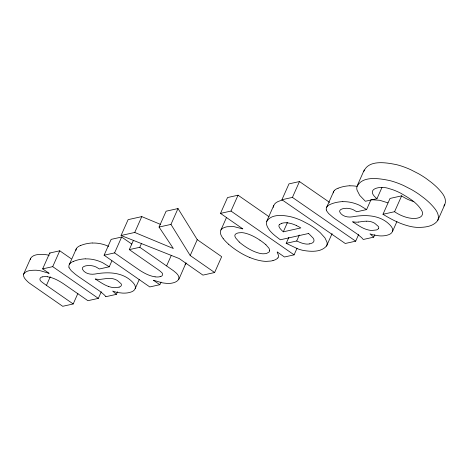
<?xml version="1.0" encoding="UTF-8"?>
<svg xmlns="http://www.w3.org/2000/svg" width="469" height="469" viewBox="0 0 469 469"><rect width="100%" height="100%" fill="white"/><g stroke="black" fill="none" stroke-linecap="round" stroke-linejoin="round"><path stroke-width="0.7" d="M363.891 171.32C368.74 159.308 386.843 162.696 396.751 164.713A40.434 19.604 24 0 1 402.771 166.524L404.788 167.251A45.346 21.984 24 0 1 410.785 169.743L418.618 173.759A53.331 25.854 24 0 1 426.122 178.484L431.322 182.377A60.149 29.16 24 0 1 437.19 187.553C441.393 191.944 447.543 198.047 444.764 204.683L437.706 220.536C433.08 226.873 424.152 227.518 416.871 227.365A28.603 13.871 24 0 1 410.621 226.492C400.708 224.293 391.58 219.539 382.98 214.28L390.032 198.434L401.64 195.854A17.793 8.63 24 0 0 404.202 197.508L406.318 198.657A20.935 10.148 24 0 0 408.563 199.706A20.132 9.761 24 0 0 413.113 201.359A18.801 9.116 24 0 0 413.875 201.576M49.192 255.306L47.902 255.019A23.315 11.303 24 0 0 42.99 254.374C38.804 254.403 33.111 254.286 30.655 258.29L23.597 274.136C22.899 277.525 26.135 280.081 28.263 282.203A14.439 7 24 0 0 29.658 283.305L62.699 306.298L73.199 303.965L77.901 293.395M30.655 258.29L30.526 259.726M153.551 280.269L161.606 282.672A23.356 11.32 24 0 0 165.311 283.217C173.917 284.619 185.548 279.694 174.228 271.381A15.002 7.275 24 0 0 173.43 270.713L139.791 247.286L129.297 249.619L133.413 240.374M178.836 279.389L186.046 262.851M288.84 237.384L286.19 243.329L297.833 248.863A24.476 11.866 24 0 0 302.88 250.352C310.654 251.701 321.435 252.586 326.758 245.639A19.974 9.685 24 0 0 326.963 242.139L324.941 237.894L320.491 232.935A41.682 20.208 24 0 0 317.173 230.068A39.912 19.346 24 0 0 309.311 224.622L302.112 220.817A35.204 17.066 24 0 0 297.692 218.947L296.209 218.396A29.67 14.381 24 0 0 290.299 216.655C282.678 215.054 270.613 213.717 266.48 222.007A20.337 9.861 24 0 0 266.486 224.452C268.491 231.34 274.922 235.62 280.339 239.77L308.502 233.509M282.221 200.21C278.838 201.025 274.541 202.368 273.538 206.155A20.337 9.861 24 0 0 273.415 207.339M437.706 220.536C440.485 213.893 434.335 207.79 430.137 203.405A60.149 29.16 24 0 0 424.263 198.223L419.063 194.336A53.331 25.854 24 0 0 411.559 189.605L403.727 185.589A45.346 21.984 24 0 0 397.73 183.103L395.713 182.377A40.434 19.604 24 0 0 389.698 180.565C379.784 178.542 361.681 175.16 356.833 187.172A24.2 11.731 24 0 0 357.05 190.162L359.694 195.339L365.363 201.271L376.97 198.692L381.971 187.465M139.293 279.424L135.178 288.67C134.028 291.407 130.798 292.263 128.154 292.779A27.665 13.413 24 0 1 122.485 293.096L118.217 292.609A18.866 9.146 24 0 1 114.905 291.806L112.654 291.061L116.371 294.362L117.549 291.724M396.921 221.556L392.512 231.457C391.369 234.201 388.133 235.051 385.489 235.573A27.665 13.413 24 0 1 379.82 235.889L375.552 235.403A18.866 9.146 24 0 1 372.245 234.6L369.988 233.855L373.705 237.156L374.883 234.518M378.606 228.333L378.759 227.453A4.96 2.404 24 0 0 378.366 226.463L374.743 223.32A6.502 3.154 24 0 0 373.623 222.716A7.774 3.77 24 0 0 370.094 221.509A12.575 6.097 24 0 0 366.647 221.204M49.087 273.28L42.656 268.878L49.708 253.031L59.762 250.798L71.171 258.73M42.656 268.878L52.71 266.644L59.762 250.798M73.199 303.965L46.437 285.369L50.259 276.786M69.342 264.446L76.394 248.599M161.014 282.057L159.841 284.701L149.787 286.934L104.089 255.224L111.141 239.372L121.641 237.038L131.789 244.068M121.061 235.497L134.738 232.454L173.325 248.5L159.055 227.049L166.114 211.197L178.015 208.553L197.256 239.671L221.673 256.672L214.62 272.524L202.936 275.121L179.176 258.536L121.061 235.497L128.119 219.644L141.79 216.608L160.421 224.352M104.089 255.224L114.583 252.891L121.641 237.038M135.178 288.67A14.375 6.971 24 0 0 135.394 287.526L135.248 286.319A12.323 5.974 24 0 0 134.515 284.619A14.908 7.228 24 0 0 132.422 281.998C122.644 271.944 107.788 271.698 94.885 274.054C90.306 274.775 84.608 273.615 82.392 269.118A7.264 3.523 24 0 1 82.556 267.688L82.667 267.518A10.67 5.171 24 0 1 84.121 266.427A20.7 10.037 24 0 1 86.114 265.776L89.116 265.489A13.501 6.548 24 0 1 92.493 265.859L93.384 266.064A8.295 4.022 24 0 1 96.01 266.99L99.422 268.977L109.254 266.791L111.903 260.846M47.428 276.774A15.594 7.563 24 0 1 52.903 278.176A20.079 9.732 24 0 1 58.396 280.691A31.405 15.225 24 0 1 63.561 283.833L87.908 300.693L98.332 298.372L101.275 291.771M134.738 232.454L141.79 216.608M139.791 247.286L141.556 243.323M159.055 227.049L170.962 224.405L178.015 208.553M166.63 265.859L171.332 255.294M214.62 272.524L190.197 255.517L197.256 239.671M242.79 228.843L220.489 213.389L227.547 197.543L238.047 195.21L269.03 216.719M220.969 229.933L226.55 217.387M220.489 213.389L230.988 211.056L238.047 195.21M266.638 221.45L273.697 205.598M358.609 234.564L355.672 241.166L345.248 243.481L281.922 199.735L288.98 183.883L299.474 181.55L329.596 202.391M281.922 199.735L292.422 197.402L299.474 181.55M279.401 224.569A7.95 3.852 24 0 0 279.055 226.679A11.139 5.399 24 0 0 280.691 229.206A24.834 12.042 24 0 0 283.305 231.821L287.421 222.576M286.19 243.329L296.689 240.996L299.333 235.051M277.314 252.023L284.478 256.994L294.092 254.855L297.029 248.253M326.676 207.239L333.735 191.387M326.506 246.143L332.093 233.591M357.179 185.824L364.237 169.971M392.512 231.457A14.375 6.971 24 0 0 392.729 230.32L392.588 229.112A12.323 5.974 24 0 0 391.85 227.412A14.908 7.228 24 0 0 389.762 224.786C379.978 214.738 365.122 214.485 352.219 216.848C347.646 217.569 341.942 216.402 339.726 211.912A7.264 3.523 24 0 1 339.89 210.481L340.007 210.311A10.67 5.171 24 0 1 341.455 209.221A20.7 10.037 24 0 1 343.449 208.564L346.45 208.277A13.501 6.548 24 0 1 349.833 208.652L350.718 208.852A8.295 4.022 24 0 1 353.345 209.784L356.762 211.765L366.594 209.584L371.002 199.677L379.743 200.286L387.869 202.837M382.98 214.28L394.581 211.701L401.64 195.854M23.597 274.136C26.059 270.138 31.745 270.255 35.931 270.22A23.315 11.303 24 0 1 40.844 270.871L48.94 273.316M185.894 263.543L185.097 264.768M443.856 206.014L444.764 204.683M277.871 257.897L278.082 257.633A11.971 5.804 24 0 0 278.639 255.781L277.167 252.058M279.377 224.557L281.834 223.256M119.103 287.157L114.342 287.696A10.447 5.065 24 0 1 113.428 287.608A13.748 6.666 24 0 1 108.65 286.495M273.011 260.571L272.536 260.694A33.1 16.046 24 0 1 270.812 261.045L266.286 261.374A23.356 11.32 24 0 1 261.432 260.905A29.787 14.439 24 0 1 249.854 257.528M309.704 243.851C311.486 243.464 314.166 242.614 314.007 240.339A10.171 4.93 24 0 0 313.222 238.193L309.27 234.107A5.37 2.603 24 0 0 308.502 233.509M283.305 231.821L300.828 227.928A29.764 14.428 24 0 0 296.32 225.525M105.877 296.695L116.371 294.362M373.705 237.156L363.211 239.489A12.387 6.003 24 0 0 361.417 237.461L358.691 235.192M358.293 222.077L363.282 221.415A33.094 16.046 24 0 1 366.635 221.192M242.643 228.878L233.826 226.586L227.242 226.732A32.83 15.917 24 0 0 225.847 227.025L222.898 228.127L221.292 229.452A18.004 8.729 24 0 0 220.483 233.468A22.436 10.875 24 0 0 223.203 238.551M296.689 240.996L299.808 242.326A12.898 6.255 24 0 0 306.468 244.068A11.473 5.564 24 0 0 309.687 243.833M153.404 280.298L159.841 284.701M49.708 253.031L50.113 253.307M292.422 197.402L355.672 241.166M114.583 252.891L138.935 269.751A31.405 15.225 24 0 0 144.094 272.894A20.079 9.732 24 0 0 149.593 275.403A15.594 7.563 24 0 0 155.069 276.81M230.988 211.056L294.092 254.855M129.297 249.619L156.054 268.209A11.426 5.54 24 0 1 157.279 269.03L160.046 271.07A16.943 8.213 24 0 1 160.298 271.275L161.869 272.694A4.573 2.216 24 0 1 162.52 273.767L162.503 274.957A9.028 4.379 24 0 1 160.181 276.71M52.71 266.644L98.332 298.372M46.437 285.369L43.283 283.088A20.818 10.095 24 0 1 41.161 281.441L40.621 280.884A4.573 2.216 24 0 1 39.976 279.817L39.994 278.621A9.028 4.379 24 0 1 42.316 276.868M366.594 209.584L359.958 205.492A16.145 7.826 24 0 0 358.427 204.795A20.912 10.142 24 0 0 350.454 202.303A26.053 12.634 24 0 0 342.921 201.699M109.254 266.791L102.623 262.699A16.145 7.826 24 0 0 101.093 262.001A20.912 10.142 24 0 0 93.12 259.515A26.053 12.634 24 0 0 85.587 258.911M239.243 242.022L235.684 237.971A13.114 6.355 24 0 1 234.957 236.335L234.893 236.024A7.592 3.682 24 0 1 234.987 234.922L235.673 234.013L237.378 233.163A18.461 8.946 24 0 1 238.709 232.835L241.588 232.636A11.573 5.61 24 0 1 245.17 233.169A19.768 9.585 24 0 1 252.691 235.96A28.943 14.035 24 0 1 259.937 240.181M265.9 244.765L268.801 248.042A11.344 5.499 24 0 1 269.634 250.294M376.97 198.692C364.12 188.397 381.18 185.466 389.112 188.644A25.566 12.393 24 0 1 394.4 190.338L397.038 191.434A34.536 16.743 24 0 1 400.948 193.322C408.786 197.883 417.422 202.801 421.948 210.991A18.461 8.952 24 0 1 422.446 212.516A14.949 7.246 24 0 1 422.469 214.362C421.725 217.37 418.16 218.12 415.505 218.419A17.447 8.46 24 0 1 412.052 218.39L409.83 218.091A18.801 9.116 24 0 1 406.054 217.211A20.132 9.761 24 0 1 401.505 215.552A20.935 10.148 24 0 1 399.26 214.509L397.143 213.36A17.793 8.63 24 0 1 394.581 211.701M170.962 224.405L190.197 255.517M269.628 250.294L269.646 250.587A9.409 4.561 24 0 1 269.259 251.876L266.673 253.407A17.019 8.249 24 0 1 265.472 253.659L263.05 253.799A11.52 5.581 24 0 1 259.568 253.301A19.041 9.233 24 0 1 252.193 250.598A28.298 13.718 24 0 1 245.053 246.477A36.629 17.758 24 0 1 239.219 242.027M358.298 222.083A16.175 7.844 24 0 1 352.588 221.767L356.973 224.587A38.962 18.889 24 0 0 361.441 227.248A14.305 6.935 24 0 0 365.984 229.277A13.748 6.666 24 0 0 370.762 230.39A10.447 5.065 24 0 0 371.677 230.484L376.437 229.951A11.016 5.341 24 0 0 378.63 228.344M326.33 209.989A9.151 4.438 24 0 0 326.588 210.786L328.57 213.506L332.732 217.1A57.142 27.7 24 0 0 337.199 220.324L355.766 233.046A20.009 9.702 24 0 1 358.674 235.198M326.307 209.983A15.325 7.434 24 0 1 327.233 206.477M327.198 206.454A27.577 13.367 24 0 1 330.991 204.068A54.41 26.381 24 0 1 342.821 201.588M333.289 192.911A15.325 7.434 24 0 1 334.291 190.625M334.256 190.607A27.577 13.367 24 0 1 338.049 188.221M338.102 188.257A54.41 26.381 24 0 1 349.874 185.736M349.98 185.853A26.053 12.634 24 0 1 357.02 186.363M281.881 223.291A16.966 8.225 24 0 1 286.922 222.787M286.94 222.81A15.149 7.346 24 0 1 296.332 225.513M259.932 240.181A38.569 18.701 24 0 1 265.923 244.759M277.906 257.915A26.071 12.64 24 0 1 272.993 260.553M249.848 257.54A36.078 17.494 24 0 1 238.516 251.613A47.152 22.858 24 0 1 228.591 244.232M228.614 244.226A37.268 18.068 24 0 1 223.156 238.551M160.122 276.663A13.877 6.724 24 0 1 155.087 276.851M68.996 267.195A9.151 4.438 24 0 0 69.254 267.992L71.235 270.713L75.398 274.306A57.142 27.7 24 0 0 79.865 277.537L98.431 290.252A20.009 9.702 24 0 1 101.333 292.404L104.054 294.673A12.387 6.003 24 0 1 105.847 296.695M68.966 267.189A15.325 7.434 24 0 1 69.899 263.684M69.863 263.666A27.577 13.367 24 0 1 73.656 261.274M73.709 261.315A54.41 26.381 24 0 1 85.481 258.794M119.091 287.145A11.016 5.341 24 0 0 121.295 285.551L121.424 284.66A4.96 2.404 24 0 0 121.025 283.669L117.402 280.532A6.502 3.154 24 0 0 116.289 279.929A7.774 3.77 24 0 0 112.759 278.715A12.575 6.097 24 0 0 109.312 278.416A33.094 16.046 24 0 0 105.947 278.621L100.958 279.284A16.175 7.844 24 0 1 95.248 278.979L99.639 281.793A38.962 18.889 24 0 0 104.106 284.454A14.305 6.935 24 0 0 108.65 286.483M75.937 250.352A15.325 7.434 24 0 1 76.951 247.831A27.577 13.367 24 0 1 80.709 245.428M80.768 245.469A54.41 26.381 24 0 1 92.54 242.942M92.645 243.059A26.053 12.634 24 0 1 100.173 243.657A20.912 10.142 24 0 1 108.146 246.161A16.145 7.826 24 0 1 108.656 246.377M42.368 276.915A13.877 6.724 24 0 1 47.404 276.733"/></g></svg>
